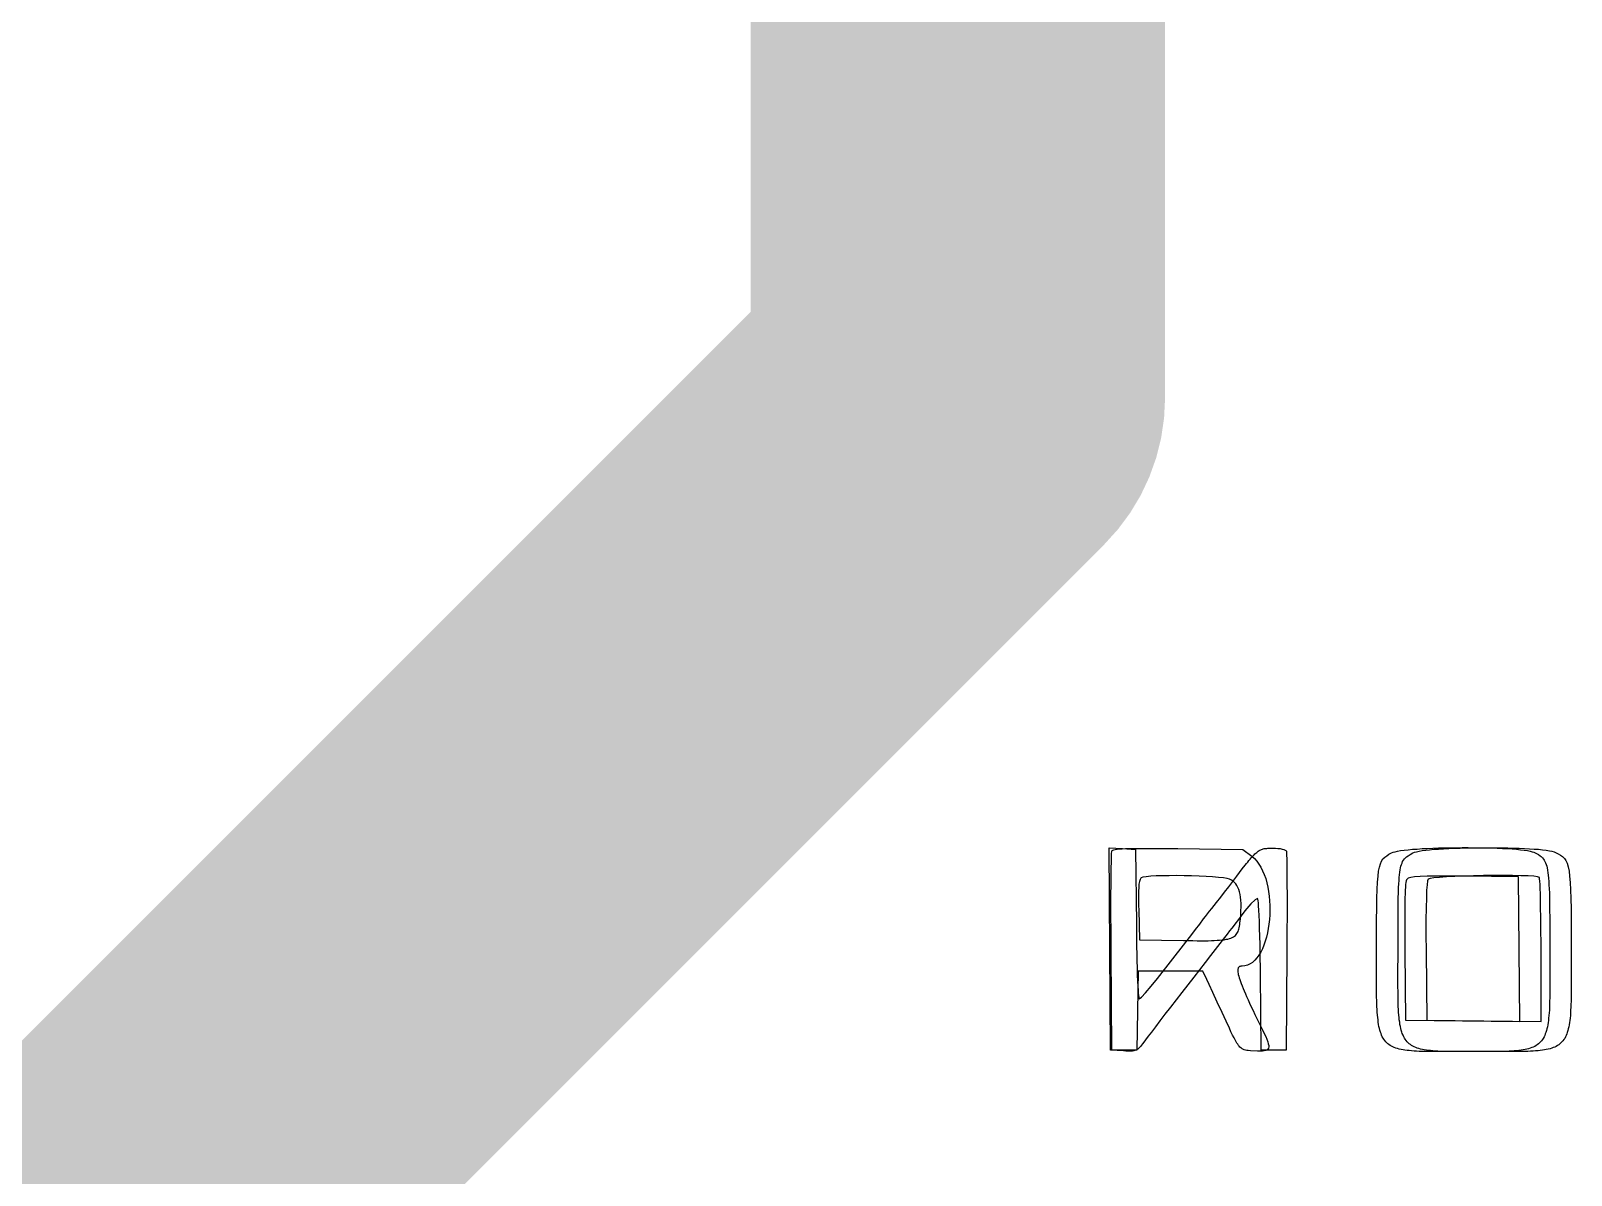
# Model space of a CAD drawing. Header units: inches. Extents: x -14 to 338, y 0 to 125.
# Drawn here: x 6.5 to 17.65, y 41.91 to 50.19 of the extents above; entities that cross this region are included whole.
import ezdxf

# ---------------------------------------------------------------- set-up
doc = ezdxf.new("R2010")
doc.units = ezdxf.units.IN
for name, color, linetype in [('Bottom Layer', 5, 'Continuous'), ('Bottom Overlay', 54, 'Continuous'), ('Top Overlay', 2, 'Continuous')]:
    doc.layers.add(name, color=color, linetype=linetype)

# ---------------------------------------------------------------- blocks, each defined once
blk = doc.blocks.new('IMPORTED_IMAGE_B_2')
at = {"layer": 'Bottom Overlay'}
for p, q in [((1.689, -22.045), (1.68, -20.581)), ((1.68, -20.581), (1.775, -20.586)), ((1.775, -20.586), (1.871, -20.592)), ((1.871, -20.592), (1.876, -21.132)), ((2.728, -20.63), (2.734, -20.624)), ((2.734, -20.624), (2.74, -20.618)), ((2.74, -20.618), (2.747, -20.613)), ((2.747, -20.613), (2.753, -20.608)), ((2.753, -20.608), (2.758, -20.604)), ((2.758, -20.604), (2.764, -20.6)), ((2.764, -20.6), (2.77, -20.597)), ((2.77, -20.597), (2.776, -20.594)), ((2.776, -20.594), (2.782, -20.592)), ((2.782, -20.592), (2.788, -20.59)), ((2.788, -20.59), (2.794, -20.588)), ((2.794, -20.588), (2.8, -20.586)), ((2.8, -20.586), (2.807, -20.585)), ((2.807, -20.585), (2.814, -20.584)), ((2.814, -20.584), (2.821, -20.584)), ((2.821, -20.584), (2.828, -20.583)), ((2.828, -20.583), (2.844, -20.583)), ((2.844, -20.583), (2.862, -20.582)), ((2.862, -20.582), (2.882, -20.583)), ((2.882, -20.583), (2.901, -20.584)), ((2.901, -20.584), (2.917, -20.586)), ((2.917, -20.586), (2.931, -20.589)), ((2.931, -20.589), (2.943, -20.592)), ((2.943, -20.592), (2.952, -20.596)), ((2.952, -20.596), (2.958, -20.6)), ((2.958, -20.6), (2.962, -20.605)), ((2.962, -20.605), (2.963, -20.624)), ((2.963, -20.624), (2.965, -20.67)), ((3.857, -20.628), (3.878, -20.616)), ((3.878, -20.616), (3.889, -20.612)), ((3.889, -20.612), (3.903, -20.608)), ((3.903, -20.608), (3.922, -20.604)), ((3.922, -20.604), (3.944, -20.6)), ((3.944, -20.6), (3.97, -20.597)), ((3.97, -20.597), (3.998, -20.594)), ((3.998, -20.594), (4.03, -20.591)), ((4.03, -20.591), (4.064, -20.589)), ((4.064, -20.589), (4.1, -20.587)), ((4.1, -20.587), (4.138, -20.585)), ((4.138, -20.585), (4.178, -20.583)), ((4.178, -20.583), (4.219, -20.582)), ((4.219, -20.582), (4.261, -20.581)), ((4.261, -20.581), (4.304, -20.58)), ((4.304, -20.58), (4.348, -20.579)), ((4.348, -20.579), (4.392, -20.579)), ((4.392, -20.579), (4.436, -20.579)), ((4.436, -20.579), (4.48, -20.579)), ((4.48, -20.579), (4.523, -20.58)), ((4.523, -20.58), (4.565, -20.581)), ((4.565, -20.581), (4.606, -20.582)), ((4.606, -20.582), (4.646, -20.583)), ((4.646, -20.583), (4.685, -20.585)), ((4.685, -20.585), (4.721, -20.587)), ((4.721, -20.587), (4.755, -20.589)), ((4.755, -20.589), (4.787, -20.591)), ((4.787, -20.591), (4.816, -20.594)), ((4.816, -20.594), (4.842, -20.597)), ((4.842, -20.597), (4.865, -20.601)), ((4.865, -20.601), (4.884, -20.605)), ((4.884, -20.605), (4.899, -20.609)), ((4.899, -20.609), (4.91, -20.613)), ((4.91, -20.613), (4.929, -20.623)), ((4.929, -20.623), (4.947, -20.633)), ((2.603, -20.786), (2.643, -20.733)), ((2.643, -20.733), (2.664, -20.706)), ((2.664, -20.706), (2.673, -20.694)), ((2.673, -20.694), (2.682, -20.683)), ((2.682, -20.683), (2.691, -20.672)), ((2.691, -20.672), (2.699, -20.662)), ((2.699, -20.662), (2.707, -20.653)), ((2.707, -20.653), (2.714, -20.645)), ((2.714, -20.645), (2.721, -20.637)), ((2.721, -20.637), (2.728, -20.63)), ((2.965, -20.67), (2.966, -20.739)), ((3.785, -20.74), (3.788, -20.726)), ((3.788, -20.726), (3.791, -20.712)), ((3.791, -20.712), (3.795, -20.7)), ((3.795, -20.7), (3.799, -20.69)), ((3.799, -20.69), (3.803, -20.68)), ((3.803, -20.68), (3.809, -20.669)), ((3.809, -20.669), (3.816, -20.66)), ((3.816, -20.66), (3.823, -20.652)), ((3.823, -20.652), (3.832, -20.645)), ((3.832, -20.645), (3.843, -20.637)), ((3.843, -20.637), (3.857, -20.628)), ((4.947, -20.633), (4.961, -20.644)), ((4.961, -20.644), (4.974, -20.657)), ((4.974, -20.657), (4.985, -20.673)), ((4.985, -20.673), (4.994, -20.692)), ((4.994, -20.692), (5.002, -20.717)), ((5.002, -20.717), (5.008, -20.748)), ((2.545, -20.862), (2.575, -20.823)), ((2.575, -20.823), (2.603, -20.786)), ((2.966, -20.739), (2.966, -20.829)), ((2.966, -20.829), (2.967, -20.937)), ((3.774, -20.867), (3.775, -20.841)), ((3.775, -20.841), (3.777, -20.817)), ((3.777, -20.817), (3.778, -20.795)), ((3.778, -20.795), (3.78, -20.775)), ((3.78, -20.775), (3.783, -20.757)), ((3.783, -20.757), (3.785, -20.74)), ((3.98, -20.847), (3.977, -20.887)), ((3.984, -20.82), (3.98, -20.847)), ((3.98, -20.847), (3.98, -20.847)), ((3.989, -20.807), (3.984, -20.82)), ((3.984, -20.82), (3.984, -20.82)), ((4.002, -20.802), (3.989, -20.807)), ((3.989, -20.807), (3.989, -20.807)), ((4.029, -20.798), (4.002, -20.802)), ((4.002, -20.802), (4.002, -20.802)), ((4.069, -20.794), (4.029, -20.798)), ((4.029, -20.798), (4.029, -20.798)), ((4.12, -20.79), (4.069, -20.794)), ((4.069, -20.794), (4.069, -20.794)), ((4.18, -20.787), (4.12, -20.79)), ((4.12, -20.79), (4.12, -20.79)), ((4.246, -20.785), (4.18, -20.787)), ((4.18, -20.787), (4.18, -20.787)), ((4.317, -20.783), (4.246, -20.785)), ((4.246, -20.785), (4.246, -20.785)), ((4.389, -20.781), (4.317, -20.783)), ((4.317, -20.783), (4.317, -20.783)), ((4.462, -20.78), (4.389, -20.781)), ((4.389, -20.781), (4.389, -20.781)), ((4.533, -20.78), (4.462, -20.78)), ((4.462, -20.78), (4.462, -20.78)), ((4.599, -20.781), (4.533, -20.78)), ((4.533, -20.78), (4.533, -20.78)), ((4.659, -20.782), (4.599, -20.781)), ((4.599, -20.781), (4.599, -20.781)), ((4.711, -20.784), (4.659, -20.782)), ((4.659, -20.782), (4.659, -20.782)), ((4.752, -20.786), (4.711, -20.784)), ((4.711, -20.784), (4.711, -20.784)), ((4.78, -20.79), (4.752, -20.786)), ((4.752, -20.786), (4.752, -20.786)), ((4.793, -20.794), (4.78, -20.79)), ((4.78, -20.79), (4.78, -20.79)), ((4.793, -20.796), (4.793, -20.794)), ((4.793, -20.794), (4.793, -20.794)), ((4.795, -20.805), (4.793, -20.796)), ((4.793, -20.796), (4.793, -20.796)), ((4.796, -20.821), (4.795, -20.805)), ((4.795, -20.805), (4.795, -20.805)), ((4.798, -20.845), (4.796, -20.821)), ((4.796, -20.821), (4.796, -20.821)), ((4.799, -20.875), (4.798, -20.845)), ((4.798, -20.845), (4.798, -20.845)), ((5.008, -20.748), (5.012, -20.785)), ((5.012, -20.785), (5.016, -20.83)), ((5.016, -20.83), (5.019, -20.884)), ((2.455, -20.976), (2.487, -20.936)), ((2.487, -20.936), (2.515, -20.9)), ((2.515, -20.9), (2.545, -20.862)), ((2.735, -20.956), (2.705, -20.986)), ((2.753, -20.946), (2.735, -20.956)), ((2.754, -20.946), (2.753, -20.946)), ((2.756, -20.952), (2.754, -20.946)), ((2.758, -20.963), (2.756, -20.952)), ((2.967, -20.937), (2.967, -21.059)), ((3.771, -20.988), (3.772, -20.944)), ((3.772, -20.944), (3.773, -20.904)), ((3.773, -20.904), (3.774, -20.867)), ((3.975, -20.943), (3.973, -21.014)), ((3.977, -20.887), (3.975, -20.943)), ((3.975, -20.943), (3.975, -20.943)), ((3.977, -20.887), (3.977, -20.887)), ((4.8, -20.912), (4.799, -20.875)), ((4.799, -20.875), (4.799, -20.875)), ((4.801, -20.963), (4.8, -20.912)), ((4.8, -20.912), (4.8, -20.912)), ((5.019, -20.884), (5.021, -20.948)), ((5.021, -20.948), (5.022, -21.022)), ((2.376, -21.078), (2.39, -21.059)), ((2.39, -21.059), (2.406, -21.039)), ((2.406, -21.039), (2.422, -21.018)), ((2.422, -21.018), (2.439, -20.997)), ((2.439, -20.997), (2.455, -20.976)), ((2.662, -21.037), (2.607, -21.109)), ((2.705, -20.986), (2.662, -21.037)), ((2.759, -20.979), (2.758, -20.963)), ((2.761, -20.999), (2.759, -20.979)), ((2.763, -21.031), (2.761, -20.999)), ((2.765, -21.07), (2.763, -21.031)), ((2.767, -21.114), (2.765, -21.07)), ((2.967, -21.059), (2.966, -21.194)), ((3.77, -21.037), (3.771, -20.988)), ((3.77, -21.101), (3.77, -21.037)), ((3.973, -21.014), (3.972, -21.102)), ((3.973, -21.014), (3.973, -21.014)), ((4.802, -21.022), (4.801, -20.963)), ((4.801, -20.963), (4.801, -20.963)), ((4.803, -21.075), (4.802, -21.022)), ((4.802, -21.022), (4.802, -21.022)), ((5.022, -21.022), (5.022, -21.108)), ((1.876, -21.132), (1.876, -21.189)), ((2.27, -21.217), (2.305, -21.171)), ((2.305, -21.171), (2.335, -21.132)), ((2.335, -21.132), (2.363, -21.095)), ((2.363, -21.095), (2.376, -21.078)), ((2.551, -21.182), (2.533, -21.205)), ((2.567, -21.161), (2.551, -21.182)), ((2.583, -21.141), (2.567, -21.161)), ((2.596, -21.123), (2.583, -21.141)), ((2.607, -21.109), (2.596, -21.123)), ((2.768, -21.164), (2.767, -21.114)), ((2.77, -21.22), (2.768, -21.164)), ((3.77, -21.185), (3.77, -21.101)), ((3.972, -21.102), (3.972, -21.102)), ((3.972, -21.102), (3.972, -21.207)), ((4.804, -21.132), (4.803, -21.075)), ((4.803, -21.075), (4.803, -21.075)), ((4.804, -21.193), (4.804, -21.132)), ((4.804, -21.132), (4.804, -21.132)), ((5.022, -21.108), (5.023, -21.207)), ((1.876, -21.189), (1.877, -21.244)), ((1.877, -21.244), (1.878, -21.297)), ((2.029, -21.525), (2.234, -21.263)), ((2.234, -21.263), (2.27, -21.217)), ((2.497, -21.251), (2.447, -21.315)), ((2.515, -21.228), (2.497, -21.251)), ((2.533, -21.205), (2.515, -21.228)), ((2.771, -21.279), (2.77, -21.22)), ((2.772, -21.33), (2.771, -21.279)), ((2.966, -21.194), (2.966, -21.336)), ((3.77, -21.364), (3.77, -21.185)), ((3.972, -21.207), (3.972, -21.207)), ((3.972, -21.207), (3.973, -21.329)), ((4.805, -21.256), (4.804, -21.193)), ((4.804, -21.193), (4.804, -21.193)), ((4.805, -21.321), (4.805, -21.256)), ((4.805, -21.256), (4.805, -21.256)), ((5.023, -21.207), (5.023, -21.337)), ((1.878, -21.297), (1.879, -21.348)), ((1.879, -21.348), (1.88, -21.395)), ((1.88, -21.395), (1.882, -21.45)), ((2.412, -21.36), (2.373, -21.41)), ((2.447, -21.315), (2.412, -21.36)), ((2.773, -21.383), (2.772, -21.33)), ((2.774, -21.438), (2.773, -21.383)), ((2.966, -21.336), (2.961, -22.045)), ((3.769, -21.464), (3.77, -21.364)), ((3.973, -21.329), (3.973, -21.329)), ((3.973, -21.329), (3.978, -21.827)), ((4.805, -21.837), (4.805, -21.321)), ((4.805, -21.321), (4.805, -21.321)), ((5.023, -21.337), (5.023, -21.407)), ((1.882, -21.45), (1.883, -21.5)), ((1.883, -21.5), (1.885, -21.545)), ((2.291, -21.516), (2.248, -21.571)), ((2.333, -21.462), (2.291, -21.516)), ((2.373, -21.41), (2.333, -21.462)), ((2.774, -21.495), (2.774, -21.438)), ((2.779, -22.045), (2.774, -21.495)), ((3.769, -21.541), (3.769, -21.464)), ((5.023, -21.407), (5.023, -21.518)), ((1.885, -21.545), (1.887, -21.583)), ((1.887, -21.583), (1.889, -21.61)), ((1.889, -21.61), (1.89, -21.632)), ((1.943, -21.629), (1.983, -21.582)), ((1.983, -21.582), (2.029, -21.525)), ((2.205, -21.627), (2.163, -21.681)), ((2.248, -21.571), (2.205, -21.627)), ((3.769, -21.583), (3.769, -21.541)), ((3.77, -21.623), (3.769, -21.583)), ((3.77, -21.661), (3.77, -21.623)), ((5.023, -21.518), (5.023, -21.562)), ((5.023, -21.562), (5.023, -21.603)), ((5.023, -21.603), (5.023, -21.642)), ((1.89, -21.632), (1.892, -21.649)), ((1.892, -21.649), (1.894, -21.662)), ((1.894, -21.662), (1.895, -21.67)), ((1.895, -21.67), (1.897, -21.672)), ((1.897, -21.672), (1.913, -21.661)), ((1.913, -21.661), (1.943, -21.629)), ((2.122, -21.734), (2.083, -21.785)), ((2.163, -21.681), (2.122, -21.734)), ((3.771, -21.685), (3.77, -21.661)), ((3.771, -21.707), (3.771, -21.685)), ((3.772, -21.729), (3.771, -21.707)), ((3.773, -21.75), (3.772, -21.729)), ((5.021, -21.734), (5.019, -21.755)), ((5.022, -21.69), (5.021, -21.713)), ((5.021, -21.713), (5.021, -21.734)), ((5.023, -21.642), (5.022, -21.666)), ((5.022, -21.666), (5.022, -21.69)), ((2.046, -21.832), (2.014, -21.875)), ((2.083, -21.785), (2.046, -21.832)), ((3.774, -21.77), (3.773, -21.75)), ((3.776, -21.79), (3.774, -21.77)), ((3.777, -21.808), (3.776, -21.79)), ((3.779, -21.825), (3.777, -21.808)), ((3.782, -21.842), (3.779, -21.825)), ((3.784, -21.858), (3.782, -21.842)), ((3.978, -21.827), (3.978, -21.827)), ((3.978, -21.827), (4.391, -21.832)), ((4.391, -21.832), (4.391, -21.832)), ((4.391, -21.832), (4.805, -21.837)), ((4.805, -21.837), (4.805, -21.837)), ((5.011, -21.845), (5.008, -21.861)), ((5.013, -21.829), (5.011, -21.845)), ((5.015, -21.812), (5.013, -21.829)), ((5.017, -21.794), (5.015, -21.812)), ((5.018, -21.775), (5.017, -21.794)), ((5.019, -21.755), (5.018, -21.775)), ((1.961, -21.944), (1.942, -21.969)), ((1.985, -21.913), (1.961, -21.944)), ((2.014, -21.875), (1.985, -21.913)), ((3.787, -21.873), (3.784, -21.858)), ((3.79, -21.887), (3.787, -21.873)), ((3.793, -21.9), (3.79, -21.887)), ((3.797, -21.913), (3.793, -21.9)), ((3.801, -21.925), (3.797, -21.913)), ((3.806, -21.936), (3.801, -21.925)), ((3.811, -21.947), (3.806, -21.936)), ((3.816, -21.957), (3.811, -21.947)), ((3.822, -21.966), (3.816, -21.957)), ((4.976, -21.959), (4.97, -21.968)), ((4.981, -21.949), (4.976, -21.959)), ((4.986, -21.939), (4.981, -21.949)), ((4.991, -21.927), (4.986, -21.939)), ((4.995, -21.916), (4.991, -21.927)), ((4.999, -21.903), (4.995, -21.916)), ((5.002, -21.89), (4.999, -21.903)), ((5.006, -21.876), (5.002, -21.89)), ((5.008, -21.861), (5.006, -21.876)), ((1.784, -22.05), (1.689, -22.045)), ((1.8, -22.051), (1.784, -22.05)), ((1.814, -22.052), (1.8, -22.051)), ((1.827, -22.052), (1.814, -22.052)), ((1.827, -22.052), (1.827, -22.052)), ((1.838, -22.052), (1.827, -22.052)), ((1.848, -22.051), (1.838, -22.052)), ((1.857, -22.05), (1.848, -22.051)), ((1.865, -22.048), (1.857, -22.05)), ((1.872, -22.045), (1.865, -22.048)), ((1.879, -22.042), (1.872, -22.045)), ((1.886, -22.037), (1.879, -22.042)), ((1.892, -22.032), (1.886, -22.037)), ((1.899, -22.025), (1.892, -22.032)), ((1.906, -22.017), (1.899, -22.025)), ((1.913, -22.008), (1.906, -22.017)), ((1.921, -21.998), (1.913, -22.008)), ((1.929, -21.986), (1.921, -21.998)), ((1.942, -21.969), (1.929, -21.986)), ((2.961, -22.045), (2.779, -22.045)), ((3.829, -21.975), (3.822, -21.966)), ((3.835, -21.983), (3.829, -21.975)), ((3.843, -21.991), (3.835, -21.983)), ((3.85, -21.998), (3.843, -21.991)), ((3.859, -22.004), (3.85, -21.998)), ((3.868, -22.01), (3.859, -22.004)), ((3.877, -22.016), (3.868, -22.01)), ((3.887, -22.021), (3.877, -22.016)), ((3.898, -22.025), (3.887, -22.021)), ((3.909, -22.03), (3.898, -22.025)), ((3.921, -22.033), (3.909, -22.03)), ((3.933, -22.037), (3.921, -22.033)), ((3.946, -22.04), (3.933, -22.037)), ((3.96, -22.042), (3.946, -22.04)), ((3.975, -22.045), (3.96, -22.042)), ((3.99, -22.047), (3.975, -22.045)), ((4.006, -22.048), (3.99, -22.047)), ((4.023, -22.05), (4.006, -22.048)), ((4.04, -22.051), (4.023, -22.05)), ((4.058, -22.052), (4.04, -22.051)), ((4.078, -22.053), (4.058, -22.052)), ((4.097, -22.053), (4.078, -22.053)), ((4.118, -22.054), (4.097, -22.053)), ((4.151, -22.054), (4.118, -22.054)), ((4.186, -22.054), (4.151, -22.054)), ((4.235, -22.054), (4.186, -22.054)), ((4.33, -22.054), (4.235, -22.054)), ((4.39, -22.054), (4.33, -22.054)), ((4.437, -22.054), (4.39, -22.054)), ((4.523, -22.054), (4.437, -22.054)), ((4.587, -22.054), (4.523, -22.054)), ((4.623, -22.054), (4.587, -22.054)), ((4.623, -22.054), (4.623, -22.054)), ((4.657, -22.054), (4.623, -22.054)), ((4.689, -22.054), (4.657, -22.054)), ((4.71, -22.053), (4.689, -22.054)), ((4.729, -22.052), (4.71, -22.053)), ((4.748, -22.051), (4.729, -22.052)), ((4.766, -22.05), (4.748, -22.051)), ((4.783, -22.049), (4.766, -22.05)), ((4.799, -22.047), (4.783, -22.049)), ((4.815, -22.045), (4.799, -22.047)), ((4.829, -22.043), (4.815, -22.045)), ((4.843, -22.04), (4.829, -22.043)), ((4.857, -22.037), (4.843, -22.04)), ((4.87, -22.034), (4.857, -22.037)), ((4.882, -22.03), (4.87, -22.034)), ((4.893, -22.026), (4.882, -22.03)), ((4.904, -22.022), (4.893, -22.026)), ((4.914, -22.017), (4.904, -22.022)), ((4.924, -22.011), (4.914, -22.017)), ((4.933, -22.006), (4.924, -22.011)), ((4.941, -21.999), (4.933, -22.006)), ((4.949, -21.992), (4.941, -21.999)), ((4.956, -21.985), (4.949, -21.992)), ((4.963, -21.977), (4.956, -21.985)), ((4.97, -21.968), (4.963, -21.977))]:
    blk.add_line(p, q, dxfattribs=at)
blk = doc.blocks.new('IMPORTED_IMAGE_B_3')
at = {"layer": 'Top Overlay'}
for p, q in [((1.695, -20.669), (1.696, -20.623)), ((1.696, -20.623), (1.698, -20.604)), ((1.698, -20.604), (1.7, -20.6)), ((1.7, -20.6), (1.705, -20.597)), ((1.705, -20.597), (1.713, -20.595)), ((1.713, -20.595), (1.723, -20.592)), ((1.723, -20.592), (1.736, -20.59)), ((1.736, -20.59), (1.753, -20.588)), ((1.753, -20.588), (1.774, -20.587)), ((1.774, -20.587), (1.798, -20.586)), ((1.798, -20.586), (1.827, -20.585)), ((1.827, -20.585), (1.861, -20.584)), ((1.861, -20.584), (1.9, -20.584)), ((1.9, -20.584), (1.944, -20.584)), ((1.944, -20.584), (1.993, -20.584)), ((1.993, -20.584), (2.048, -20.584)), ((2.048, -20.584), (2.109, -20.585)), ((2.109, -20.585), (2.176, -20.586)), ((2.176, -20.586), (2.646, -20.592)), ((2.646, -20.592), (2.711, -20.641)), ((3.704, -20.626), (3.723, -20.616)), ((3.723, -20.616), (3.734, -20.612)), ((3.734, -20.612), (3.749, -20.608)), ((3.749, -20.608), (3.767, -20.604)), ((3.767, -20.604), (3.789, -20.6)), ((3.789, -20.6), (3.815, -20.597)), ((3.815, -20.597), (3.843, -20.594)), ((3.843, -20.594), (3.874, -20.591)), ((3.874, -20.591), (3.908, -20.589)), ((3.908, -20.589), (3.944, -20.586)), ((3.944, -20.586), (3.982, -20.584)), ((3.982, -20.584), (4.021, -20.583)), ((4.021, -20.583), (4.062, -20.581)), ((4.062, -20.581), (4.104, -20.58)), ((4.104, -20.58), (4.147, -20.579)), ((4.147, -20.579), (4.191, -20.579)), ((4.191, -20.579), (4.234, -20.578)), ((4.234, -20.578), (4.278, -20.578)), ((4.278, -20.578), (4.322, -20.579)), ((4.322, -20.579), (4.365, -20.579)), ((4.365, -20.579), (4.407, -20.58)), ((4.407, -20.58), (4.448, -20.581)), ((4.448, -20.581), (4.488, -20.582)), ((4.488, -20.582), (4.526, -20.584)), ((4.526, -20.584), (4.562, -20.586)), ((4.562, -20.586), (4.597, -20.588)), ((4.597, -20.588), (4.628, -20.591)), ((4.628, -20.591), (4.657, -20.594)), ((4.657, -20.594), (4.683, -20.597)), ((4.683, -20.597), (4.706, -20.6)), ((4.706, -20.6), (4.726, -20.604)), ((4.726, -20.604), (4.741, -20.608)), ((4.741, -20.608), (4.753, -20.612)), ((4.753, -20.612), (4.772, -20.622)), ((4.772, -20.622), (4.786, -20.629)), ((1.694, -20.739), (1.695, -20.669)), ((2.711, -20.641), (2.73, -20.658)), ((2.73, -20.658), (2.747, -20.677)), ((2.747, -20.677), (2.763, -20.698)), ((2.763, -20.698), (2.777, -20.721)), ((2.777, -20.721), (2.79, -20.747)), ((3.629, -20.748), (3.635, -20.719)), ((3.635, -20.719), (3.642, -20.695)), ((3.642, -20.695), (3.651, -20.676)), ((3.651, -20.676), (3.661, -20.66)), ((3.661, -20.66), (3.674, -20.647)), ((3.674, -20.647), (3.688, -20.637)), ((3.688, -20.637), (3.704, -20.626)), ((4.786, -20.629), (4.798, -20.637)), ((4.798, -20.637), (4.807, -20.644)), ((4.807, -20.644), (4.815, -20.652)), ((4.815, -20.652), (4.823, -20.661)), ((4.823, -20.661), (4.828, -20.669)), ((4.828, -20.669), (4.833, -20.678)), ((4.833, -20.678), (4.838, -20.688)), ((4.838, -20.688), (4.842, -20.7)), ((4.842, -20.7), (4.846, -20.712)), ((4.846, -20.712), (4.849, -20.726)), ((4.849, -20.726), (4.852, -20.742)), ((1.692, -20.937), (1.693, -20.829)), ((1.693, -20.829), (1.694, -20.739)), ((1.895, -20.844), (1.894, -20.857)), ((1.897, -20.833), (1.895, -20.844)), ((1.895, -20.844), (1.895, -20.844)), ((1.898, -20.824), (1.897, -20.833)), ((1.897, -20.833), (1.897, -20.833)), ((1.9, -20.816), (1.898, -20.824)), ((1.898, -20.824), (1.898, -20.824)), ((1.903, -20.809), (1.9, -20.816)), ((1.9, -20.816), (1.9, -20.816)), ((1.905, -20.804), (1.903, -20.809)), ((1.903, -20.809), (1.903, -20.809)), ((1.908, -20.8), (1.905, -20.804)), ((1.905, -20.804), (1.905, -20.804)), ((1.911, -20.798), (1.908, -20.8)), ((1.908, -20.8), (1.908, -20.8)), ((1.924, -20.793), (1.911, -20.798)), ((1.911, -20.798), (1.911, -20.798)), ((1.948, -20.789), (1.924, -20.793)), ((1.924, -20.793), (1.924, -20.793)), ((1.98, -20.786), (1.948, -20.789)), ((1.948, -20.789), (1.948, -20.789)), ((2.019, -20.784), (1.98, -20.786)), ((1.98, -20.786), (1.98, -20.786)), ((2.064, -20.782), (2.019, -20.784)), ((2.019, -20.784), (2.019, -20.784)), ((2.114, -20.782), (2.064, -20.782)), ((2.064, -20.782), (2.064, -20.782)), ((2.167, -20.781), (2.114, -20.782)), ((2.114, -20.782), (2.114, -20.782)), ((2.221, -20.782), (2.167, -20.781)), ((2.167, -20.781), (2.167, -20.781)), ((2.276, -20.783), (2.221, -20.782)), ((2.221, -20.782), (2.221, -20.782)), ((2.33, -20.785), (2.276, -20.783)), ((2.276, -20.783), (2.276, -20.783)), ((2.381, -20.788), (2.33, -20.785)), ((2.33, -20.785), (2.33, -20.785)), ((2.428, -20.791), (2.381, -20.788)), ((2.381, -20.788), (2.381, -20.788)), ((2.47, -20.794), (2.428, -20.791)), ((2.428, -20.791), (2.428, -20.791)), ((2.506, -20.798), (2.47, -20.794)), ((2.47, -20.794), (2.47, -20.794)), ((2.533, -20.803), (2.506, -20.798)), ((2.506, -20.798), (2.506, -20.798)), ((2.551, -20.808), (2.533, -20.803)), ((2.533, -20.803), (2.533, -20.803)), ((2.564, -20.814), (2.551, -20.808)), ((2.551, -20.808), (2.551, -20.808)), ((2.576, -20.822), (2.564, -20.814)), ((2.564, -20.814), (2.564, -20.814)), ((2.586, -20.831), (2.576, -20.822)), ((2.576, -20.822), (2.576, -20.822)), ((2.596, -20.841), (2.586, -20.831)), ((2.586, -20.831), (2.586, -20.831)), ((2.604, -20.853), (2.596, -20.841)), ((2.596, -20.841), (2.596, -20.841)), ((2.79, -20.747), (2.802, -20.774)), ((2.802, -20.774), (2.812, -20.803)), ((2.812, -20.803), (2.82, -20.833)), ((2.82, -20.833), (2.827, -20.864)), ((3.619, -20.881), (3.621, -20.829)), ((3.621, -20.829), (3.625, -20.785)), ((3.625, -20.785), (3.629, -20.748)), ((3.825, -20.846), (3.824, -20.864)), ((3.827, -20.831), (3.825, -20.846)), ((3.825, -20.846), (3.825, -20.846)), ((3.83, -20.82), (3.827, -20.831)), ((3.827, -20.831), (3.827, -20.831)), ((3.832, -20.812), (3.83, -20.82)), ((3.83, -20.82), (3.83, -20.82)), ((3.835, -20.807), (3.832, -20.812)), ((3.832, -20.812), (3.832, -20.812)), ((3.844, -20.8), (3.835, -20.807)), ((3.835, -20.807), (3.835, -20.807)), ((3.862, -20.794), (3.844, -20.8)), ((3.844, -20.8), (3.844, -20.8)), ((3.889, -20.79), (3.862, -20.794)), ((3.862, -20.794), (3.862, -20.794)), ((3.929, -20.787), (3.889, -20.79)), ((3.889, -20.79), (3.889, -20.79)), ((3.982, -20.786), (3.929, -20.787)), ((3.929, -20.787), (3.929, -20.787)), ((4.052, -20.785), (3.982, -20.786)), ((3.982, -20.786), (3.982, -20.786)), ((4.14, -20.785), (4.052, -20.785)), ((4.052, -20.785), (4.052, -20.785)), ((4.248, -20.786), (4.14, -20.785)), ((4.14, -20.785), (4.14, -20.785)), ((4.641, -20.791), (4.248, -20.786)), ((4.248, -20.786), (4.248, -20.786)), ((4.651, -21.837), (4.641, -20.791)), ((4.641, -20.791), (4.641, -20.791)), ((4.852, -20.742), (4.855, -20.76)), ((4.855, -20.76), (4.857, -20.779)), ((4.857, -20.779), (4.859, -20.8)), ((4.859, -20.8), (4.861, -20.823)), ((4.861, -20.823), (4.862, -20.848)), ((1.692, -21.059), (1.692, -20.937)), ((1.893, -20.871), (1.892, -20.888)), ((1.892, -20.888), (1.892, -20.888)), ((1.892, -20.888), (1.892, -20.906)), ((1.892, -20.906), (1.892, -20.906)), ((1.892, -20.906), (1.892, -20.926)), ((1.892, -20.926), (1.892, -20.926)), ((1.892, -20.926), (1.892, -20.949)), ((1.892, -20.949), (1.892, -20.949)), ((1.892, -20.949), (1.892, -20.973)), ((1.894, -20.857), (1.893, -20.871)), ((1.893, -20.871), (1.893, -20.871)), ((1.894, -20.857), (1.894, -20.857)), ((2.611, -20.867), (2.604, -20.853)), ((2.604, -20.853), (2.604, -20.853)), ((2.618, -20.882), (2.611, -20.867)), ((2.611, -20.867), (2.611, -20.867)), ((2.623, -20.899), (2.618, -20.882)), ((2.618, -20.882), (2.618, -20.882)), ((2.627, -20.917), (2.623, -20.899)), ((2.623, -20.899), (2.623, -20.899)), ((2.63, -20.937), (2.627, -20.917)), ((2.627, -20.917), (2.627, -20.917)), ((2.633, -20.959), (2.63, -20.937)), ((2.63, -20.937), (2.63, -20.937)), ((2.634, -20.983), (2.633, -20.959)), ((2.633, -20.959), (2.633, -20.959)), ((2.827, -20.864), (2.833, -20.897)), ((2.833, -20.897), (2.837, -20.93)), ((2.837, -20.93), (2.84, -20.963)), ((3.616, -21.017), (3.617, -20.944)), ((3.617, -20.944), (3.619, -20.881)), ((3.82, -20.942), (3.819, -20.975)), ((3.821, -20.912), (3.82, -20.942)), ((3.82, -20.942), (3.82, -20.942)), ((3.822, -20.886), (3.821, -20.912)), ((3.821, -20.912), (3.821, -20.912)), ((3.824, -20.864), (3.822, -20.886)), ((3.822, -20.886), (3.822, -20.886)), ((3.824, -20.864), (3.824, -20.864)), ((4.862, -20.848), (4.864, -20.876)), ((4.864, -20.876), (4.865, -20.906)), ((4.865, -20.906), (4.866, -20.938)), ((4.866, -20.938), (4.867, -20.983)), ((1.693, -21.194), (1.692, -21.059)), ((1.892, -20.973), (1.892, -20.973)), ((1.892, -20.973), (1.892, -21)), ((1.892, -21), (1.892, -21)), ((1.892, -21), (1.893, -21.029)), ((1.893, -21.029), (1.893, -21.029)), ((1.893, -21.029), (1.898, -21.245)), ((2.629, -21.095), (2.632, -21.064)), ((2.632, -21.064), (2.633, -21.035)), ((2.632, -21.064), (2.632, -21.064)), ((2.633, -21.035), (2.634, -21.008)), ((2.633, -21.035), (2.633, -21.035)), ((2.634, -21.008), (2.634, -20.983)), ((2.634, -20.983), (2.634, -20.983)), ((2.634, -21.008), (2.634, -21.008)), ((2.841, -21.065), (2.839, -21.099)), ((2.84, -20.963), (2.842, -20.997)), ((2.842, -21.031), (2.841, -21.065)), ((2.842, -20.997), (2.842, -21.031)), ((3.615, -21.101), (3.616, -21.017)), ((3.819, -20.975), (3.818, -21.013)), ((3.818, -21.013), (3.818, -21.013)), ((3.818, -21.013), (3.818, -21.054)), ((3.818, -21.054), (3.818, -21.054)), ((3.818, -21.054), (3.818, -21.1)), ((3.819, -20.975), (3.819, -20.975)), ((4.867, -20.983), (4.867, -21.031)), ((4.867, -21.031), (4.868, -21.085)), ((2.612, -21.186), (2.615, -21.177)), ((2.615, -21.177), (2.618, -21.168)), ((2.615, -21.177), (2.615, -21.177)), ((2.618, -21.168), (2.621, -21.158)), ((2.618, -21.168), (2.618, -21.168)), ((2.621, -21.158), (2.623, -21.147)), ((2.621, -21.158), (2.621, -21.158)), ((2.623, -21.147), (2.625, -21.135)), ((2.623, -21.147), (2.623, -21.147)), ((2.625, -21.135), (2.626, -21.123)), ((2.625, -21.135), (2.625, -21.135)), ((2.626, -21.123), (2.628, -21.11)), ((2.626, -21.123), (2.626, -21.123)), ((2.628, -21.11), (2.629, -21.095)), ((2.628, -21.11), (2.628, -21.11)), ((2.629, -21.095), (2.629, -21.095)), ((2.83, -21.165), (2.824, -21.196)), ((2.835, -21.132), (2.83, -21.165)), ((2.839, -21.099), (2.835, -21.132)), ((3.615, -21.198), (3.615, -21.101)), ((3.818, -21.1), (3.818, -21.1)), ((3.818, -21.1), (3.818, -21.151)), ((3.818, -21.151), (3.818, -21.151)), ((3.818, -21.151), (3.818, -21.206)), ((4.868, -21.085), (4.868, -21.155)), ((4.868, -21.155), (4.868, -21.261)), ((1.693, -21.336), (1.693, -21.194)), ((1.898, -21.245), (1.898, -21.245)), ((1.898, -21.245), (2.218, -21.25)), ((2.218, -21.25), (2.218, -21.25)), ((2.218, -21.25), (2.252, -21.251)), ((2.252, -21.251), (2.252, -21.251)), ((2.252, -21.251), (2.285, -21.251)), ((2.285, -21.251), (2.285, -21.251)), ((2.285, -21.251), (2.316, -21.252)), ((2.316, -21.252), (2.316, -21.252)), ((2.316, -21.252), (2.344, -21.252)), ((2.344, -21.252), (2.344, -21.252)), ((2.344, -21.252), (2.371, -21.252)), ((2.371, -21.252), (2.371, -21.252)), ((2.371, -21.252), (2.396, -21.252)), ((2.396, -21.252), (2.419, -21.251)), ((2.396, -21.252), (2.396, -21.252)), ((2.419, -21.251), (2.44, -21.25)), ((2.419, -21.251), (2.419, -21.251)), ((2.44, -21.25), (2.46, -21.249)), ((2.44, -21.25), (2.44, -21.25)), ((2.46, -21.249), (2.479, -21.248)), ((2.46, -21.249), (2.46, -21.249)), ((2.479, -21.248), (2.496, -21.247)), ((2.479, -21.248), (2.479, -21.248)), ((2.496, -21.247), (2.511, -21.245)), ((2.496, -21.247), (2.496, -21.247)), ((2.511, -21.245), (2.525, -21.242)), ((2.511, -21.245), (2.511, -21.245)), ((2.525, -21.242), (2.538, -21.24)), ((2.525, -21.242), (2.525, -21.242)), ((2.538, -21.24), (2.55, -21.237)), ((2.538, -21.24), (2.538, -21.24)), ((2.55, -21.237), (2.56, -21.233)), ((2.55, -21.237), (2.55, -21.237)), ((2.56, -21.233), (2.57, -21.229)), ((2.56, -21.233), (2.56, -21.233)), ((2.57, -21.229), (2.578, -21.225)), ((2.57, -21.229), (2.57, -21.229)), ((2.578, -21.225), (2.586, -21.22)), ((2.578, -21.225), (2.578, -21.225)), ((2.586, -21.22), (2.593, -21.214)), ((2.586, -21.22), (2.586, -21.22)), ((2.593, -21.214), (2.599, -21.208)), ((2.593, -21.214), (2.593, -21.214)), ((2.599, -21.208), (2.604, -21.201)), ((2.599, -21.208), (2.599, -21.208)), ((2.604, -21.201), (2.608, -21.194)), ((2.604, -21.201), (2.604, -21.201)), ((2.608, -21.194), (2.612, -21.186)), ((2.608, -21.194), (2.608, -21.194)), ((2.612, -21.186), (2.612, -21.186)), ((2.799, -21.284), (2.788, -21.31)), ((2.808, -21.256), (2.799, -21.284)), ((2.817, -21.227), (2.808, -21.256)), ((2.824, -21.196), (2.817, -21.227)), ((3.615, -21.309), (3.615, -21.198)), ((3.818, -21.206), (3.818, -21.206)), ((3.818, -21.206), (3.818, -21.265)), ((3.818, -21.265), (3.818, -21.265)), ((3.818, -21.265), (3.819, -21.329)), ((4.868, -21.261), (4.868, -21.337)), ((1.698, -22.045), (1.693, -21.336)), ((2.733, -21.394), (2.717, -21.409)), ((2.749, -21.377), (2.733, -21.394)), ((2.763, -21.357), (2.749, -21.377)), ((2.776, -21.335), (2.763, -21.357)), ((2.788, -21.31), (2.776, -21.335)), ((3.615, -21.364), (3.615, -21.309)), ((3.615, -21.464), (3.615, -21.364)), ((3.819, -21.329), (3.819, -21.329)), ((3.819, -21.329), (3.824, -21.827)), ((4.868, -21.337), (4.868, -21.407)), ((1.89, -21.472), (1.885, -21.759)), ((2.357, -21.472), (1.89, -21.472)), ((2.385, -21.532), (2.357, -21.472)), ((2.611, -21.459), (2.61, -21.465)), ((2.61, -21.465), (2.61, -21.472)), ((2.61, -21.472), (2.61, -21.48)), ((2.61, -21.48), (2.612, -21.489)), ((2.612, -21.453), (2.611, -21.459)), ((2.614, -21.449), (2.612, -21.453)), ((2.612, -21.489), (2.614, -21.498)), ((2.616, -21.445), (2.614, -21.449)), ((2.614, -21.498), (2.617, -21.509)), ((2.619, -21.442), (2.616, -21.445)), ((2.617, -21.509), (2.62, -21.521)), ((2.623, -21.44), (2.619, -21.442)), ((2.628, -21.438), (2.623, -21.44)), ((2.632, -21.437), (2.628, -21.438)), ((2.641, -21.436), (2.632, -21.437)), ((2.661, -21.434), (2.641, -21.436)), ((2.681, -21.429), (2.661, -21.434)), ((2.699, -21.42), (2.681, -21.429)), ((2.717, -21.409), (2.699, -21.42)), ((3.615, -21.541), (3.615, -21.464)), ((4.868, -21.407), (4.869, -21.518)), ((2.402, -21.569), (2.385, -21.532)), ((2.429, -21.627), (2.402, -21.569)), ((2.462, -21.697), (2.429, -21.627)), ((2.62, -21.521), (2.624, -21.534)), ((2.624, -21.534), (2.629, -21.548)), ((2.629, -21.548), (2.635, -21.563)), ((2.635, -21.563), (2.641, -21.579)), ((2.641, -21.579), (2.648, -21.597)), ((2.648, -21.597), (2.656, -21.616)), ((2.656, -21.616), (2.665, -21.636)), ((3.615, -21.583), (3.615, -21.541)), ((3.615, -21.623), (3.615, -21.583)), ((3.615, -21.661), (3.615, -21.623)), ((4.869, -21.562), (4.868, -21.603)), ((4.868, -21.603), (4.868, -21.642)), ((4.869, -21.518), (4.869, -21.562)), ((2.496, -21.772), (2.462, -21.697)), ((2.665, -21.636), (2.674, -21.657)), ((2.674, -21.657), (2.685, -21.68)), ((2.685, -21.68), (2.696, -21.704)), ((2.696, -21.704), (2.708, -21.73)), ((2.708, -21.73), (2.721, -21.757)), ((3.616, -21.685), (3.615, -21.661)), ((3.617, -21.707), (3.616, -21.685)), ((3.617, -21.729), (3.617, -21.707)), ((3.618, -21.75), (3.617, -21.729)), ((4.866, -21.734), (4.865, -21.755)), ((4.867, -21.713), (4.866, -21.734)), ((4.868, -21.666), (4.867, -21.69)), ((4.867, -21.69), (4.867, -21.713)), ((4.868, -21.642), (4.868, -21.666)), ((1.885, -21.759), (1.88, -22.045)), ((2.525, -21.834), (2.496, -21.772)), ((2.549, -21.886), (2.525, -21.834)), ((2.721, -21.757), (2.734, -21.786)), ((2.734, -21.786), (2.749, -21.816)), ((2.749, -21.816), (2.764, -21.848)), ((2.764, -21.848), (2.789, -21.898)), ((3.62, -21.77), (3.618, -21.75)), ((3.621, -21.79), (3.62, -21.77)), ((3.623, -21.808), (3.621, -21.79)), ((3.625, -21.825), (3.623, -21.808)), ((3.627, -21.842), (3.625, -21.825)), ((3.629, -21.858), (3.627, -21.842)), ((3.824, -21.827), (3.824, -21.827)), ((3.824, -21.827), (4.237, -21.832)), ((4.237, -21.832), (4.237, -21.832)), ((4.237, -21.832), (4.651, -21.837)), ((4.651, -21.837), (4.651, -21.837)), ((4.856, -21.845), (4.854, -21.861)), ((4.859, -21.829), (4.856, -21.845)), ((4.86, -21.812), (4.859, -21.829)), ((4.862, -21.794), (4.86, -21.812)), ((4.864, -21.775), (4.862, -21.794)), ((4.865, -21.755), (4.864, -21.775)), ((2.561, -21.912), (2.549, -21.886)), ((2.573, -21.936), (2.561, -21.912)), ((2.583, -21.956), (2.573, -21.936)), ((2.593, -21.974), (2.583, -21.956)), ((2.789, -21.898), (2.801, -21.924)), ((2.801, -21.924), (2.812, -21.946)), ((2.812, -21.946), (2.82, -21.966)), ((3.632, -21.873), (3.629, -21.858)), ((3.635, -21.887), (3.632, -21.873)), ((3.639, -21.9), (3.635, -21.887)), ((3.643, -21.913), (3.639, -21.9)), ((3.647, -21.925), (3.643, -21.913)), ((3.651, -21.936), (3.647, -21.925)), ((3.656, -21.947), (3.651, -21.936)), ((3.662, -21.957), (3.656, -21.947)), ((3.668, -21.966), (3.662, -21.957)), ((4.821, -21.959), (4.815, -21.968)), ((4.827, -21.949), (4.821, -21.959)), ((4.832, -21.939), (4.827, -21.949)), ((4.836, -21.927), (4.832, -21.939)), ((4.84, -21.916), (4.836, -21.927)), ((4.844, -21.903), (4.84, -21.916)), ((4.848, -21.89), (4.844, -21.903)), ((4.851, -21.876), (4.848, -21.89)), ((4.854, -21.861), (4.851, -21.876)), ((1.88, -22.045), (1.698, -22.045)), ((2.599, -21.984), (2.593, -21.974)), ((2.604, -21.994), (2.599, -21.984)), ((2.61, -22.002), (2.604, -21.994)), ((2.615, -22.01), (2.61, -22.002)), ((2.62, -22.016), (2.615, -22.01)), ((2.626, -22.022), (2.62, -22.016)), ((2.631, -22.027), (2.626, -22.022)), ((2.636, -22.031), (2.631, -22.027)), ((2.642, -22.035), (2.636, -22.031)), ((2.647, -22.038), (2.642, -22.035)), ((2.656, -22.042), (2.647, -22.038)), ((2.665, -22.044), (2.656, -22.042)), ((2.675, -22.046), (2.665, -22.044)), ((2.686, -22.048), (2.675, -22.046)), ((2.703, -22.049), (2.686, -22.048)), ((2.754, -22.051), (2.703, -22.049)), ((2.772, -22.051), (2.754, -22.051)), ((2.788, -22.051), (2.772, -22.051)), ((2.802, -22.049), (2.788, -22.051)), ((2.788, -22.051), (2.788, -22.051)), ((2.813, -22.046), (2.802, -22.049)), ((2.822, -22.042), (2.813, -22.046)), ((2.82, -21.966), (2.827, -21.983)), ((2.828, -22.037), (2.822, -22.042)), ((2.827, -21.983), (2.831, -21.998)), ((2.832, -22.03), (2.828, -22.037)), ((2.831, -21.998), (2.834, -22.01)), ((2.834, -22.021), (2.832, -22.03)), ((2.834, -22.01), (2.834, -22.021)), ((3.674, -21.975), (3.668, -21.966)), ((3.681, -21.983), (3.674, -21.975)), ((3.688, -21.991), (3.681, -21.983)), ((3.696, -21.998), (3.688, -21.991)), ((3.704, -22.004), (3.696, -21.998)), ((3.713, -22.01), (3.704, -22.004)), ((3.722, -22.016), (3.713, -22.01)), ((3.732, -22.021), (3.722, -22.016)), ((3.743, -22.025), (3.732, -22.021)), ((3.754, -22.03), (3.743, -22.025)), ((3.766, -22.033), (3.754, -22.03)), ((3.779, -22.037), (3.766, -22.033)), ((3.792, -22.04), (3.779, -22.037)), ((3.806, -22.042), (3.792, -22.04)), ((3.82, -22.045), (3.806, -22.042)), ((3.835, -22.047), (3.82, -22.045)), ((3.851, -22.048), (3.835, -22.047)), ((3.868, -22.05), (3.851, -22.048)), ((3.886, -22.051), (3.868, -22.05)), ((3.904, -22.052), (3.886, -22.051)), ((3.923, -22.053), (3.904, -22.052)), ((3.943, -22.053), (3.923, -22.053)), ((3.963, -22.054), (3.943, -22.053)), ((3.996, -22.054), (3.963, -22.054)), ((4.031, -22.054), (3.996, -22.054)), ((4.08, -22.054), (4.031, -22.054)), ((4.176, -22.054), (4.08, -22.054)), ((4.236, -22.054), (4.176, -22.054)), ((4.282, -22.054), (4.236, -22.054)), ((4.368, -22.054), (4.282, -22.054)), ((4.433, -22.054), (4.368, -22.054)), ((4.469, -22.054), (4.433, -22.054)), ((4.469, -22.054), (4.469, -22.054)), ((4.503, -22.054), (4.469, -22.054)), ((4.535, -22.054), (4.503, -22.054)), ((4.555, -22.053), (4.535, -22.054)), ((4.575, -22.052), (4.555, -22.053)), ((4.593, -22.051), (4.575, -22.052)), ((4.611, -22.05), (4.593, -22.051)), ((4.628, -22.049), (4.611, -22.05)), ((4.644, -22.047), (4.628, -22.049)), ((4.66, -22.045), (4.644, -22.047)), ((4.675, -22.043), (4.66, -22.045)), ((4.689, -22.04), (4.675, -22.043)), ((4.702, -22.037), (4.689, -22.04)), ((4.715, -22.034), (4.702, -22.037)), ((4.727, -22.03), (4.715, -22.034)), ((4.738, -22.026), (4.727, -22.03)), ((4.749, -22.022), (4.738, -22.026)), ((4.759, -22.017), (4.749, -22.022)), ((4.769, -22.011), (4.759, -22.017)), ((4.778, -22.006), (4.769, -22.011)), ((4.786, -21.999), (4.778, -22.006)), ((4.794, -21.992), (4.786, -21.999)), ((4.802, -21.985), (4.794, -21.992)), ((4.809, -21.977), (4.802, -21.985)), ((4.815, -21.968), (4.809, -21.977))]:
    blk.add_line(p, q, dxfattribs=at)

msp = doc.modelspace()

# ---------------------------------------------------------------- linework, layer by layer
at = {"layer": 'Bottom Layer', "const_width": 3}
for points in [[(13.209, 48.123), (13.209, 71.871)], [(13.209, 47.538), (13.209, 48.123)], [(-2.575, 31.754), (13.209, 47.538)]]:
    msp.add_lwpolyline(points, dxfattribs=at)
at = {"layer": 'Bottom Layer', "const_width": 1.5}
for points in [[(12.459, 48.123, 1), (13.959, 48.123, 1)], [(12.459, 48.123, 1), (13.959, 48.123, 1)], [(12.459, 47.538, 1), (13.959, 47.538, 1)], [(12.459, 47.538, 1), (13.959, 47.538, 1)]]:
    msp.add_lwpolyline(points, format="xyb", close=True, dxfattribs=at)

# ---------------------------------------------------------------- block references
for name in ['IMPORTED_IMAGE_B_2', 'IMPORTED_IMAGE_B_3']:
    msp.add_blockref(name, (12.625, 64.861))

doc.saveas('drawing.dxf')
